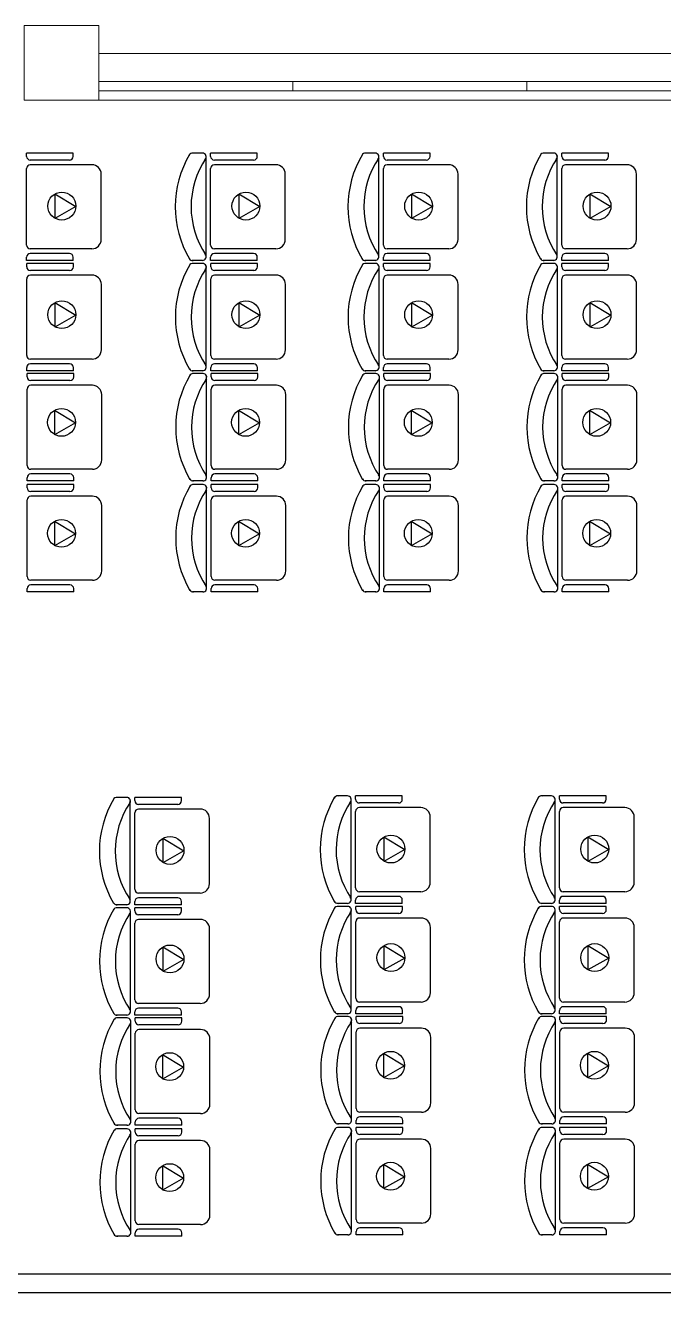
# Model space of a CAD drawing. Header units: millimetres. Extents: x 379 to 563, y 812 to 870.
# Drawn here: x 431.06 to 434.48, y 848.54 to 855.33 of the extents above; entities that cross this region are included whole.
import ezdxf

# ---------------------------------------------------------------- set-up
doc = ezdxf.new("R2010")
doc.units = ezdxf.units.MM
doc.layers.add('mobiliario', color=140, linetype='Continuous')
doc.layers.add('pontos', color=72, linetype='Continuous')

msp = doc.modelspace()

# ---------------------------------------------------------------- linework, layer by layer
for p, q in [((427.5002, 848.6404), (442.3002, 848.6404)), ((427.5002, 848.5404), (442.4002, 848.5404))]:
    msp.add_line(p, q)
at = {"color": 7, "lineweight": 0}
for points in [[(431.0575, 854.9281), (431.4583, 854.9281), (431.4583, 855.3289), (431.0575, 855.3289), (431.0575, 854.9281), (431.0575, 854.9281)], [(439.8124, 855.1786), (431.4583, 855.1786)], [(439.8124, 855.0283), (431.4583, 855.0283)], [(432.4979, 854.9782), (432.4979, 855.0283)], [(433.7504, 854.9782), (433.7504, 855.0283)], [(439.8124, 854.9782), (431.4583, 854.9782)], [(439.8124, 854.9281), (431.4583, 854.9281)]]:
    msp.add_lwpolyline(points, dxfattribs=at)
at = {"layer": 'mobiliario'}
for p, q in [((431.3209, 854.6446), (431.0709, 854.6446)), ((431.0709, 854.6271), (431.0709, 854.6446)), ((431.3009, 854.6071), (431.0909, 854.6071)), ((431.3209, 854.6271), (431.3209, 854.6446)), ((432.0137, 854.6446), (431.9568, 854.6446)), ((432.0331, 854.0868), (432.0331, 854.6284)), ((432.307, 854.6446), (432.057, 854.6446)), ((432.057, 854.6271), (432.057, 854.6446)), ((432.287, 854.6071), (432.077, 854.6071)), ((432.307, 854.6271), (432.307, 854.6446)), ((432.9391, 854.6446), (432.8822, 854.6446)), ((432.9585, 854.0868), (432.9585, 854.6284)), ((433.2324, 854.6446), (432.9824, 854.6446)), ((432.9824, 854.6271), (432.9824, 854.6446)), ((433.2124, 854.6071), (433.0024, 854.6071)), ((433.2324, 854.6271), (433.2324, 854.6446)), ((433.8949, 854.6446), (433.838, 854.6446)), ((433.9143, 854.0868), (433.9143, 854.6284)), ((434.1882, 854.6446), (433.9382, 854.6446)), ((433.9382, 854.6271), (433.9382, 854.6446)), ((434.1682, 854.6071), (433.9582, 854.6071)), ((434.1882, 854.6271), (434.1882, 854.6446)), ((431.0709, 854.1521), (431.0709, 854.5621)), ((431.4209, 854.5821), (431.0909, 854.5821)), ((432.057, 854.1521), (432.057, 854.5621)), ((432.407, 854.5821), (432.077, 854.5821)), ((432.9824, 854.1521), (432.9824, 854.5621)), ((433.3324, 854.5821), (433.0024, 854.5821)), ((433.9382, 854.1521), (433.9382, 854.5621)), ((434.2882, 854.5821), (433.9582, 854.5821)), ((431.4709, 854.1821), (431.4709, 854.5321)), ((432.457, 854.1821), (432.457, 854.5321)), ((433.3824, 854.1821), (433.3824, 854.5321)), ((434.3382, 854.1821), (434.3382, 854.5321)), ((431.4209, 854.1321), (431.0909, 854.1321)), ((432.407, 854.1321), (432.077, 854.1321)), ((433.3324, 854.1321), (433.0024, 854.1321)), ((434.2882, 854.1321), (433.9582, 854.1321)), ((431.0709, 854.0696), (431.0709, 854.0871)), ((431.3209, 854.0696), (431.0709, 854.0696)), ((431.3009, 854.1071), (431.0909, 854.1071)), ((431.3209, 854.0696), (431.3209, 854.0871)), ((432.014, 854.0696), (431.9574, 854.0696)), ((432.057, 854.0696), (432.057, 854.0871)), ((432.307, 854.0696), (432.057, 854.0696)), ((432.287, 854.1071), (432.077, 854.1071)), ((432.307, 854.0696), (432.307, 854.0871)), ((432.9394, 854.0696), (432.8828, 854.0696)), ((432.9824, 854.0696), (432.9824, 854.0871)), ((433.2324, 854.0696), (432.9824, 854.0696)), ((433.2124, 854.1071), (433.0024, 854.1071)), ((433.2324, 854.0696), (433.2324, 854.0871)), ((433.8952, 854.0696), (433.8386, 854.0696)), ((433.9382, 854.0696), (433.9382, 854.0871)), ((434.1882, 854.0696), (433.9382, 854.0696)), ((434.1682, 854.1071), (433.9582, 854.1071)), ((434.1882, 854.0696), (434.1882, 854.0871)), ((431.3215, 854.0535), (431.0715, 854.0535)), ((431.0715, 854.036), (431.0715, 854.0535)), ((431.3015, 854.016), (431.0915, 854.016)), ((431.4215, 853.991), (431.0915, 853.991)), ((431.3215, 854.036), (431.3215, 854.0535)), ((432.0143, 854.0535), (431.9574, 854.0535)), ((432.0337, 853.4958), (432.0337, 854.0374)), ((432.3076, 854.0535), (432.0576, 854.0535)), ((432.0576, 854.036), (432.0576, 854.0535)), ((432.2876, 854.016), (432.0776, 854.016)), ((432.4076, 853.991), (432.0776, 853.991)), ((432.3076, 854.036), (432.3076, 854.0535)), ((432.9397, 854.0535), (432.8828, 854.0535)), ((432.9591, 853.4958), (432.9591, 854.0374)), ((433.233, 854.0535), (432.983, 854.0535)), ((432.983, 854.036), (432.983, 854.0535)), ((433.213, 854.016), (433.003, 854.016)), ((433.333, 853.991), (433.003, 853.991)), ((433.233, 854.036), (433.233, 854.0535)), ((433.8954, 854.0535), (433.8385, 854.0535)), ((433.9148, 853.4958), (433.9148, 854.0374)), ((434.1887, 854.0535), (433.9387, 854.0535)), ((433.9387, 854.036), (433.9387, 854.0535)), ((434.1687, 854.016), (433.9587, 854.016)), ((434.2887, 853.991), (433.9587, 853.991)), ((434.1887, 854.036), (434.1887, 854.0535)), ((431.0715, 853.561), (431.0715, 853.971)), ((431.4715, 853.591), (431.4715, 853.941)), ((432.0576, 853.561), (432.0576, 853.971)), ((432.4576, 853.591), (432.4576, 853.941)), ((432.983, 853.561), (432.983, 853.971)), ((433.383, 853.591), (433.383, 853.941)), ((433.9387, 853.561), (433.9387, 853.971)), ((434.3387, 853.591), (434.3387, 853.941)), ((431.4215, 853.541), (431.0915, 853.541)), ((431.3015, 853.516), (431.0915, 853.516)), ((432.4076, 853.541), (432.0776, 853.541)), ((432.2876, 853.516), (432.0776, 853.516)), ((433.333, 853.541), (433.003, 853.541)), ((433.213, 853.516), (433.003, 853.516)), ((434.2887, 853.541), (433.9587, 853.541)), ((434.1687, 853.516), (433.9587, 853.516)), ((431.0715, 853.4785), (431.0715, 853.496)), ((431.3215, 853.4785), (431.0715, 853.4785)), ((431.3233, 853.4633), (431.0733, 853.4633)), ((431.0733, 853.4458), (431.0733, 853.4633)), ((431.3215, 853.4785), (431.3215, 853.496)), ((431.3233, 853.4458), (431.3233, 853.4633)), ((432.0146, 853.4785), (431.958, 853.4785)), ((432.0161, 853.4633), (431.9592, 853.4633)), ((432.0576, 853.4785), (432.0576, 853.496)), ((432.3076, 853.4785), (432.0576, 853.4785)), ((432.3094, 853.4633), (432.0594, 853.4633)), ((432.0594, 853.4458), (432.0594, 853.4633)), ((432.3076, 853.4785), (432.3076, 853.496)), ((432.3094, 853.4458), (432.3094, 853.4633)), ((432.94, 853.4785), (432.8834, 853.4785)), ((432.9415, 853.4633), (432.8846, 853.4633)), ((432.983, 853.4785), (432.983, 853.496)), ((433.233, 853.4785), (432.983, 853.4785)), ((433.2348, 853.4633), (432.9848, 853.4633)), ((432.9848, 853.4458), (432.9848, 853.4633)), ((433.233, 853.4785), (433.233, 853.496)), ((433.2348, 853.4458), (433.2348, 853.4633)), ((433.8957, 853.4785), (433.8391, 853.4785)), ((433.8973, 853.4633), (433.8403, 853.4633)), ((433.9387, 853.4785), (433.9387, 853.496)), ((434.1887, 853.4785), (433.9387, 853.4785)), ((434.1905, 853.4633), (433.9405, 853.4633)), ((433.9405, 853.4458), (433.9405, 853.4633)), ((434.1887, 853.4785), (434.1887, 853.496)), ((434.1905, 853.4458), (434.1905, 853.4633)), ((431.0733, 852.9708), (431.0733, 853.3808)), ((431.3033, 853.4258), (431.0933, 853.4258)), ((431.4233, 853.4008), (431.0933, 853.4008)), ((432.0355, 852.9055), (432.0355, 853.4471)), ((432.0594, 852.9708), (432.0594, 853.3808)), ((432.2894, 853.4258), (432.0794, 853.4258)), ((432.4094, 853.4008), (432.0794, 853.4008)), ((432.9609, 852.9055), (432.9609, 853.4471)), ((432.9848, 852.9708), (432.9848, 853.3808)), ((433.2148, 853.4258), (433.0048, 853.4258)), ((433.3348, 853.4008), (433.0048, 853.4008)), ((433.9167, 852.9055), (433.9167, 853.4471)), ((433.9405, 852.9708), (433.9405, 853.3808)), ((434.1705, 853.4258), (433.9605, 853.4258)), ((434.2905, 853.4008), (433.9605, 853.4008)), ((431.4733, 853.0008), (431.4733, 853.3508)), ((432.4594, 853.0008), (432.4594, 853.3508)), ((433.3848, 853.0008), (433.3848, 853.3508)), ((434.3405, 853.0008), (434.3405, 853.3508)), ((431.0733, 852.8883), (431.0733, 852.9058)), ((431.4233, 852.9508), (431.0933, 852.9508)), ((431.3033, 852.9258), (431.0933, 852.9258)), ((431.3233, 852.8883), (431.3233, 852.9058)), ((432.0594, 852.8883), (432.0594, 852.9058)), ((432.4094, 852.9508), (432.0794, 852.9508)), ((432.2894, 852.9258), (432.0794, 852.9258)), ((432.3094, 852.8883), (432.3094, 852.9058)), ((432.9848, 852.8883), (432.9848, 852.9058)), ((433.3348, 852.9508), (433.0048, 852.9508)), ((433.2148, 852.9258), (433.0048, 852.9258)), ((433.2348, 852.8883), (433.2348, 852.9058)), ((433.9405, 852.8883), (433.9405, 852.9058)), ((434.2905, 852.9508), (433.9605, 852.9508)), ((434.1705, 852.9258), (433.9605, 852.9258)), ((434.1905, 852.8883), (434.1905, 852.9058)), ((431.3233, 852.8883), (431.0733, 852.8883)), ((431.3233, 852.8689), (431.0733, 852.8689)), ((431.0733, 852.8514), (431.0733, 852.8689)), ((431.3233, 852.8514), (431.3233, 852.8689)), ((432.0161, 852.8689), (431.9592, 852.8689)), ((432.0164, 852.8883), (431.9598, 852.8883)), ((432.0355, 852.3111), (432.0355, 852.8527)), ((432.3094, 852.8883), (432.0594, 852.8883)), ((432.3094, 852.8689), (432.0594, 852.8689)), ((432.0594, 852.8514), (432.0594, 852.8689)), ((432.3094, 852.8514), (432.3094, 852.8689)), ((432.9415, 852.8689), (432.8846, 852.8689)), ((432.9418, 852.8883), (432.8852, 852.8883)), ((432.9609, 852.3111), (432.9609, 852.8527)), ((433.2348, 852.8883), (432.9848, 852.8883)), ((433.2348, 852.8689), (432.9848, 852.8689)), ((432.9848, 852.8514), (432.9848, 852.8689)), ((433.2348, 852.8514), (433.2348, 852.8689)), ((433.8973, 852.8689), (433.8403, 852.8689)), ((433.8976, 852.8883), (433.8409, 852.8883)), ((433.9167, 852.3111), (433.9167, 852.8527)), ((434.1905, 852.8883), (433.9405, 852.8883)), ((434.1905, 852.8689), (433.9405, 852.8689)), ((433.9405, 852.8514), (433.9405, 852.8689)), ((434.1905, 852.8514), (434.1905, 852.8689)), ((431.0733, 852.3764), (431.0733, 852.7864)), ((431.3033, 852.8314), (431.0933, 852.8314)), ((431.4233, 852.8064), (431.0933, 852.8064)), ((432.0594, 852.3764), (432.0594, 852.7864)), ((432.2894, 852.8314), (432.0794, 852.8314)), ((432.4094, 852.8064), (432.0794, 852.8064)), ((432.9848, 852.3764), (432.9848, 852.7864)), ((433.2148, 852.8314), (433.0048, 852.8314)), ((433.3348, 852.8064), (433.0048, 852.8064)), ((433.9405, 852.3764), (433.9405, 852.7864)), ((434.1705, 852.8314), (433.9605, 852.8314)), ((434.2905, 852.8064), (433.9605, 852.8064)), ((431.4733, 852.4064), (431.4733, 852.7564)), ((432.4594, 852.4064), (432.4594, 852.7564)), ((433.3848, 852.4064), (433.3848, 852.7564)), ((434.3405, 852.4064), (434.3405, 852.7564)), ((431.0733, 852.2939), (431.0733, 852.3114)), ((431.3233, 852.2939), (431.0733, 852.2939)), ((431.4233, 852.3564), (431.0933, 852.3564)), ((431.3033, 852.3314), (431.0933, 852.3314)), ((431.3233, 852.2939), (431.3233, 852.3114)), ((432.0164, 852.2939), (431.9598, 852.2939)), ((432.0594, 852.2939), (432.0594, 852.3114)), ((432.3094, 852.2939), (432.0594, 852.2939)), ((432.4094, 852.3564), (432.0794, 852.3564)), ((432.2894, 852.3314), (432.0794, 852.3314)), ((432.3094, 852.2939), (432.3094, 852.3114)), ((432.9418, 852.2939), (432.8852, 852.2939)), ((432.9848, 852.2939), (432.9848, 852.3114)), ((433.2348, 852.2939), (432.9848, 852.2939)), ((433.3348, 852.3564), (433.0048, 852.3564)), ((433.2148, 852.3314), (433.0048, 852.3314)), ((433.2348, 852.2939), (433.2348, 852.3114)), ((433.8976, 852.2939), (433.8409, 852.2939)), ((433.9405, 852.2939), (433.9405, 852.3114)), ((434.1905, 852.2939), (433.9405, 852.2939)), ((434.2905, 852.3564), (433.9605, 852.3564)), ((434.1705, 852.3314), (433.9605, 852.3314)), ((434.1905, 852.2939), (434.1905, 852.3114)), ((431.6073, 851.1934), (431.5504, 851.1934)), ((431.6267, 850.6356), (431.6267, 851.1772)), ((431.9006, 851.1934), (431.6506, 851.1934)), ((431.6506, 851.1759), (431.6506, 851.1934)), ((431.8806, 851.1559), (431.6706, 851.1559)), ((431.9006, 851.1759), (431.9006, 851.1934)), ((432.7906, 851.2008), (432.7337, 851.2008)), ((432.81, 850.643), (432.81, 851.1846)), ((433.0839, 851.2008), (432.8339, 851.2008)), ((432.8339, 851.1833), (432.8339, 851.2008)), ((433.0639, 851.1633), (432.8539, 851.1633)), ((433.0839, 851.1833), (433.0839, 851.2008)), ((433.8829, 851.2008), (433.826, 851.2008)), ((433.9023, 850.643), (433.9023, 851.1846)), ((434.1762, 851.2008), (433.9262, 851.2008)), ((433.9262, 851.1833), (433.9262, 851.2008)), ((434.1562, 851.1633), (433.9462, 851.1633)), ((434.1762, 851.1833), (434.1762, 851.2008)), ((431.6506, 850.7009), (431.6506, 851.1109)), ((432.0006, 851.1309), (431.6706, 851.1309)), ((432.0506, 850.7309), (432.0506, 851.0809)), ((432.8339, 850.7083), (432.8339, 851.1183)), ((433.1839, 851.1383), (432.8539, 851.1383)), ((433.2339, 850.7383), (433.2339, 851.0883)), ((433.9262, 850.7083), (433.9262, 851.1183)), ((434.2762, 851.1383), (433.9462, 851.1383)), ((434.3262, 850.7383), (434.3262, 851.0883)), ((432.0006, 850.6809), (431.6706, 850.6809)), ((433.1839, 850.6883), (432.8539, 850.6883)), ((434.2762, 850.6883), (433.9462, 850.6883)), ((431.6076, 850.6184), (431.551, 850.6184)), ((431.6079, 850.6023), (431.551, 850.6023)), ((431.6506, 850.6184), (431.6506, 850.6359)), ((431.9006, 850.6184), (431.6506, 850.6184)), ((431.9012, 850.6023), (431.6512, 850.6023)), ((431.6512, 850.5848), (431.6512, 850.6023)), ((431.8806, 850.6559), (431.6706, 850.6559)), ((431.9006, 850.6184), (431.9006, 850.6359)), ((431.9012, 850.5848), (431.9012, 850.6023)), ((432.7909, 850.6258), (432.7343, 850.6258)), ((432.7912, 850.6097), (432.7343, 850.6097)), ((432.8339, 850.6258), (432.8339, 850.6433)), ((433.0839, 850.6258), (432.8339, 850.6258)), ((433.0845, 850.6097), (432.8345, 850.6097)), ((432.8345, 850.5922), (432.8345, 850.6097)), ((433.0639, 850.6633), (432.8539, 850.6633)), ((433.0839, 850.6258), (433.0839, 850.6433)), ((433.0845, 850.5922), (433.0845, 850.6097)), ((433.8832, 850.6258), (433.8266, 850.6258)), ((433.8835, 850.6097), (433.8266, 850.6097)), ((433.9262, 850.6258), (433.9262, 850.6433)), ((434.1762, 850.6258), (433.9262, 850.6258)), ((434.1768, 850.6097), (433.9268, 850.6097)), ((433.9268, 850.5922), (433.9268, 850.6097)), ((434.1562, 850.6633), (433.9462, 850.6633)), ((434.1762, 850.6258), (434.1762, 850.6433)), ((434.1768, 850.5922), (434.1768, 850.6097)), ((431.6273, 850.0445), (431.6273, 850.5861)), ((431.8812, 850.5648), (431.6712, 850.5648)), ((432.0012, 850.5398), (431.6712, 850.5398)), ((432.8106, 850.0519), (432.8106, 850.5935)), ((433.0645, 850.5722), (432.8545, 850.5722)), ((433.1845, 850.5472), (432.8545, 850.5472)), ((433.9029, 850.0519), (433.9029, 850.5935)), ((434.1568, 850.5722), (433.9468, 850.5722)), ((434.2768, 850.5472), (433.9468, 850.5472)), ((431.6512, 850.1098), (431.6512, 850.5198)), ((432.0512, 850.1398), (432.0512, 850.4898)), ((432.8345, 850.1172), (432.8345, 850.5272)), ((433.2345, 850.1472), (433.2345, 850.4972)), ((433.9268, 850.1172), (433.9268, 850.5272)), ((434.3268, 850.1472), (434.3268, 850.4972)), ((432.0012, 850.0898), (431.6712, 850.0898)), ((431.8812, 850.0648), (431.6712, 850.0648)), ((433.1845, 850.0972), (432.8545, 850.0972)), ((433.0645, 850.0722), (432.8545, 850.0722)), ((434.2768, 850.0972), (433.9468, 850.0972)), ((434.1568, 850.0722), (433.9468, 850.0722)), ((431.6082, 850.0273), (431.5516, 850.0273)), ((431.6097, 850.0121), (431.5528, 850.0121)), ((431.6291, 849.4543), (431.6291, 849.9959)), ((431.6512, 850.0273), (431.6512, 850.0448)), ((431.9012, 850.0273), (431.6512, 850.0273)), ((431.903, 850.0121), (431.653, 850.0121)), ((431.653, 849.9946), (431.653, 850.0121)), ((431.9012, 850.0273), (431.9012, 850.0448)), ((431.903, 849.9946), (431.903, 850.0121)), ((432.7915, 850.0347), (432.7349, 850.0347)), ((432.793, 850.0195), (432.7361, 850.0195)), ((432.8124, 849.4617), (432.8124, 850.0033)), ((432.8345, 850.0347), (432.8345, 850.0522)), ((433.0845, 850.0347), (432.8345, 850.0347)), ((433.0863, 850.0195), (432.8363, 850.0195)), ((432.8363, 850.002), (432.8363, 850.0195)), ((433.0845, 850.0347), (433.0845, 850.0522)), ((433.0863, 850.002), (433.0863, 850.0195)), ((433.8838, 850.0347), (433.8272, 850.0347)), ((433.8853, 850.0195), (433.8284, 850.0195)), ((433.9047, 849.4617), (433.9047, 850.0033)), ((433.9268, 850.0347), (433.9268, 850.0522)), ((434.1768, 850.0347), (433.9268, 850.0347)), ((434.1786, 850.0195), (433.9286, 850.0195)), ((433.9286, 850.002), (433.9286, 850.0195)), ((434.1768, 850.0347), (434.1768, 850.0522)), ((434.1786, 850.002), (434.1786, 850.0195)), ((431.653, 849.5196), (431.653, 849.9296)), ((431.883, 849.9746), (431.673, 849.9746)), ((432.003, 849.9496), (431.673, 849.9496)), ((432.8363, 849.527), (432.8363, 849.937)), ((433.0663, 849.982), (432.8563, 849.982)), ((433.1863, 849.957), (432.8563, 849.957)), ((433.9286, 849.527), (433.9286, 849.937)), ((434.1586, 849.982), (433.9486, 849.982)), ((434.2786, 849.957), (433.9486, 849.957)), ((432.053, 849.5496), (432.053, 849.8996)), ((433.2363, 849.557), (433.2363, 849.907)), ((434.3286, 849.557), (434.3286, 849.907)), ((431.653, 849.4371), (431.653, 849.4546)), ((432.003, 849.4996), (431.673, 849.4996)), ((431.883, 849.4746), (431.673, 849.4746)), ((431.903, 849.4371), (431.903, 849.4546)), ((432.7933, 849.4445), (432.7367, 849.4445)), ((432.8363, 849.4445), (432.8363, 849.462)), ((433.0863, 849.4445), (432.8363, 849.4445)), ((433.1863, 849.507), (432.8563, 849.507)), ((433.0663, 849.482), (432.8563, 849.482)), ((433.0863, 849.4445), (433.0863, 849.462)), ((433.8856, 849.4445), (433.829, 849.4445)), ((433.9286, 849.4445), (433.9286, 849.462)), ((434.1786, 849.4445), (433.9286, 849.4445)), ((434.2786, 849.507), (433.9486, 849.507)), ((434.1586, 849.482), (433.9486, 849.482)), ((434.1786, 849.4445), (434.1786, 849.462)), ((431.6097, 849.4177), (431.5528, 849.4177)), ((431.61, 849.4371), (431.5534, 849.4371)), ((431.6291, 848.8599), (431.6291, 849.4015)), ((431.903, 849.4371), (431.653, 849.4371)), ((431.903, 849.4177), (431.653, 849.4177)), ((431.653, 849.4002), (431.653, 849.4177)), ((431.883, 849.3802), (431.673, 849.3802)), ((431.903, 849.4002), (431.903, 849.4177)), ((432.793, 849.425), (432.7361, 849.425)), ((432.8124, 848.8673), (432.8124, 849.4089)), ((433.0863, 849.425), (432.8363, 849.425)), ((432.8363, 849.4075), (432.8363, 849.425)), ((433.0663, 849.3875), (432.8563, 849.3875)), ((433.0863, 849.4075), (433.0863, 849.425)), ((433.8853, 849.425), (433.8284, 849.425)), ((433.9047, 848.8673), (433.9047, 849.4089)), ((434.1786, 849.425), (433.9286, 849.425)), ((433.9286, 849.4075), (433.9286, 849.425)), ((434.1586, 849.3875), (433.9486, 849.3875)), ((434.1786, 849.4075), (434.1786, 849.425)), ((431.653, 848.9252), (431.653, 849.3352)), ((432.003, 849.3552), (431.673, 849.3552)), ((432.8363, 848.9325), (432.8363, 849.3425)), ((433.1863, 849.3625), (432.8563, 849.3625)), ((433.2363, 848.9625), (433.2363, 849.3125)), ((433.9286, 848.9325), (433.9286, 849.3425)), ((434.2786, 849.3625), (433.9486, 849.3625)), ((434.3286, 848.9625), (434.3286, 849.3125)), ((432.053, 848.9552), (432.053, 849.3052)), ((432.003, 848.9052), (431.673, 848.9052)), ((433.1863, 848.9125), (432.8563, 848.9125)), ((434.2786, 848.9125), (433.9486, 848.9125)), ((431.61, 848.8427), (431.5534, 848.8427)), ((431.653, 848.8427), (431.653, 848.8602)), ((431.903, 848.8427), (431.653, 848.8427)), ((431.883, 848.8802), (431.673, 848.8802)), ((431.903, 848.8427), (431.903, 848.8602)), ((432.7933, 848.85), (432.7367, 848.85)), ((432.8363, 848.85), (432.8363, 848.8675)), ((433.0863, 848.85), (432.8363, 848.85)), ((433.0663, 848.8875), (432.8563, 848.8875)), ((433.0863, 848.85), (433.0863, 848.8675)), ((433.8856, 848.85), (433.829, 848.85)), ((433.9286, 848.85), (433.9286, 848.8675)), ((434.1786, 848.85), (433.9286, 848.85)), ((434.1586, 848.8875), (433.9486, 848.8875)), ((434.1786, 848.85), (434.1786, 848.8675))]:
    msp.add_line(p, q, dxfattribs=at)
for centre, radius, start, end in [((431.0909, 854.6271), 0.02, 180, 270), ((431.3009, 854.6271), 0.02, 270, 0), ((432.4152, 854.3571), 0.5479, 149.20718, 210.60825), ((431.96, 854.6249), 0.02, 79.83926, 158.41948), ((432.4152, 854.3571), 0.463, 145.88951, 213.99142), ((432.0135, 854.6246), 0.02, 315.79849, 90.6613), ((432.077, 854.6271), 0.02, 180, 270), ((432.287, 854.6271), 0.02, 270, 0), ((433.3406, 854.3571), 0.5479, 149.20718, 210.60825), ((432.8854, 854.6249), 0.02, 79.83926, 158.41948), ((433.3406, 854.3571), 0.463, 145.88951, 213.99142), ((432.9389, 854.6246), 0.02, 315.79849, 90.6613), ((433.0024, 854.6271), 0.02, 180, 270), ((433.2124, 854.6271), 0.02, 270, 0), ((434.2964, 854.3571), 0.5479, 149.20718, 210.60825), ((433.8412, 854.6249), 0.02, 79.83926, 158.41948), ((434.2964, 854.3571), 0.463, 145.88951, 213.99142), ((433.8946, 854.6246), 0.02, 315.79849, 90.6613), ((433.9582, 854.6271), 0.02, 180, 270), ((434.1682, 854.6271), 0.02, 270, 0), ((431.0909, 854.5621), 0.02, 90, 180), ((431.4209, 854.5321), 0.05, 0, 90), ((432.077, 854.5621), 0.02, 90, 180), ((432.407, 854.5321), 0.05, 0, 90), ((433.0024, 854.5621), 0.02, 90, 180), ((433.3324, 854.5321), 0.05, 0, 90), ((433.9582, 854.5621), 0.02, 90, 180), ((434.2882, 854.5321), 0.05, 0, 90), ((431.0909, 854.1521), 0.02, 180, 270), ((431.4209, 854.1821), 0.05, 270, 0), ((432.077, 854.1521), 0.02, 180, 270), ((432.407, 854.1821), 0.05, 270, 0), ((433.0024, 854.1521), 0.02, 180, 270), ((433.3324, 854.1821), 0.05, 270, 0), ((433.9582, 854.1521), 0.02, 180, 270), ((434.2882, 854.1821), 0.05, 270, 0), ((431.0909, 854.0871), 0.02, 90, 180), ((431.3009, 854.0871), 0.02, 0, 90), ((431.9601, 854.0894), 0.02, 206.56751, 277.91208), ((432.0133, 854.0896), 0.02, 267.97068, 41.63789), ((432.077, 854.0871), 0.02, 90, 180), ((432.287, 854.0871), 0.02, 0, 90), ((432.8856, 854.0894), 0.02, 206.56751, 277.91208), ((432.9387, 854.0896), 0.02, 267.97068, 41.63789), ((433.0024, 854.0871), 0.02, 90, 180), ((433.2124, 854.0871), 0.02, 0, 90), ((433.8413, 854.0894), 0.02, 206.56751, 277.91208), ((433.8945, 854.0896), 0.02, 267.97068, 41.63789), ((433.9582, 854.0871), 0.02, 90, 180), ((434.1682, 854.0871), 0.02, 0, 90), ((431.0915, 854.036), 0.02, 180, 270), ((431.0915, 853.971), 0.02, 90, 180), ((431.3015, 854.036), 0.02, 270, 0), ((431.4215, 853.941), 0.05, 0, 90), ((432.4158, 853.766), 0.5479, 149.20718, 210.60825), ((431.9606, 854.0339), 0.02, 79.83926, 158.41948), ((432.4158, 853.766), 0.463, 145.88951, 213.99142), ((432.014, 854.0335), 0.02, 315.79849, 90.6613), ((432.0776, 854.036), 0.02, 180, 270), ((432.0776, 853.971), 0.02, 90, 180), ((432.2876, 854.036), 0.02, 270, 0), ((432.4076, 853.941), 0.05, 0, 90), ((433.3412, 853.766), 0.5479, 149.20718, 210.60825), ((432.886, 854.0339), 0.02, 79.83926, 158.41948), ((433.3412, 853.766), 0.463, 145.88951, 213.99142), ((432.9394, 854.0335), 0.02, 315.79849, 90.6613), ((433.003, 854.036), 0.02, 180, 270), ((433.003, 853.971), 0.02, 90, 180), ((433.213, 854.036), 0.02, 270, 0), ((433.333, 853.941), 0.05, 0, 90), ((434.2969, 853.766), 0.5479, 149.20718, 210.60825), ((433.8417, 854.0339), 0.02, 79.83926, 158.41948), ((434.2969, 853.766), 0.463, 145.88951, 213.99142), ((433.8952, 854.0335), 0.02, 315.79849, 90.6613), ((433.9587, 854.036), 0.02, 180, 270), ((433.9587, 853.971), 0.02, 90, 180), ((434.1687, 854.036), 0.02, 270, 0), ((434.2887, 853.941), 0.05, 0, 90), ((431.4215, 853.591), 0.05, 270, 0), ((432.4076, 853.591), 0.05, 270, 0), ((433.333, 853.591), 0.05, 270, 0), ((434.2887, 853.591), 0.05, 270, 0), ((431.0915, 853.561), 0.02, 180, 270), ((431.0915, 853.496), 0.02, 90, 180), ((431.3015, 853.496), 0.02, 0, 90), ((432.0776, 853.561), 0.02, 180, 270), ((432.0776, 853.496), 0.02, 90, 180), ((432.2876, 853.496), 0.02, 0, 90), ((433.003, 853.561), 0.02, 180, 270), ((433.003, 853.496), 0.02, 90, 180), ((433.213, 853.496), 0.02, 0, 90), ((433.9587, 853.561), 0.02, 180, 270), ((433.9587, 853.496), 0.02, 90, 180), ((434.1687, 853.496), 0.02, 0, 90), ((432.4176, 853.1758), 0.5479, 149.20718, 210.60825), ((431.9607, 853.4984), 0.02, 206.56751, 277.91208), ((431.9624, 853.4436), 0.02, 79.83926, 158.41948), ((432.0139, 853.4985), 0.02, 267.97068, 41.63789), ((432.0159, 853.4433), 0.02, 315.79849, 90.6613), ((433.343, 853.1758), 0.5479, 149.20718, 210.60825), ((432.8861, 853.4984), 0.02, 206.56751, 277.91208), ((432.8878, 853.4436), 0.02, 79.83926, 158.41948), ((432.9393, 853.4985), 0.02, 267.97068, 41.63789), ((432.9413, 853.4433), 0.02, 315.79849, 90.6613), ((434.2988, 853.1758), 0.5479, 149.20718, 210.60825), ((433.8419, 853.4984), 0.02, 206.56751, 277.91208), ((433.8436, 853.4436), 0.02, 79.83926, 158.41948), ((433.895, 853.4985), 0.02, 267.97068, 41.63789), ((433.897, 853.4433), 0.02, 315.79849, 90.6613), ((431.0933, 853.4458), 0.02, 180, 270), ((431.0933, 853.3808), 0.02, 90, 180), ((431.3033, 853.4458), 0.02, 270, 0), ((431.4233, 853.3508), 0.05, 0, 90), ((432.4176, 853.1758), 0.463, 145.88951, 213.99142), ((432.0794, 853.4458), 0.02, 180, 270), ((432.0794, 853.3808), 0.02, 90, 180), ((432.2894, 853.4458), 0.02, 270, 0), ((432.4094, 853.3508), 0.05, 0, 90), ((433.343, 853.1758), 0.463, 145.88951, 213.99142), ((433.0048, 853.4458), 0.02, 180, 270), ((433.0048, 853.3808), 0.02, 90, 180), ((433.2148, 853.4458), 0.02, 270, 0), ((433.3348, 853.3508), 0.05, 0, 90), ((434.2988, 853.1758), 0.463, 145.88951, 213.99142), ((433.9605, 853.4458), 0.02, 180, 270), ((433.9605, 853.3808), 0.02, 90, 180), ((434.1705, 853.4458), 0.02, 270, 0), ((434.2905, 853.3508), 0.05, 0, 90), ((431.4233, 853.0008), 0.05, 270, 0), ((432.4094, 853.0008), 0.05, 270, 0), ((433.3348, 853.0008), 0.05, 270, 0), ((434.2905, 853.0008), 0.05, 270, 0), ((431.0933, 852.9708), 0.02, 180, 270), ((431.0933, 852.9058), 0.02, 90, 180), ((431.3033, 852.9058), 0.02, 0, 90), ((432.0157, 852.9083), 0.02, 267.97068, 41.63789), ((432.0794, 852.9708), 0.02, 180, 270), ((432.0794, 852.9058), 0.02, 90, 180), ((432.2894, 852.9058), 0.02, 0, 90), ((432.9411, 852.9083), 0.02, 267.97068, 41.63789), ((433.0048, 852.9708), 0.02, 180, 270), ((433.0048, 852.9058), 0.02, 90, 180), ((433.2148, 852.9058), 0.02, 0, 90), ((433.8968, 852.9083), 0.02, 267.97068, 41.63789), ((433.9605, 852.9708), 0.02, 180, 270), ((433.9605, 852.9058), 0.02, 90, 180), ((434.1705, 852.9058), 0.02, 0, 90), ((431.0933, 852.8514), 0.02, 180, 270), ((431.3033, 852.8514), 0.02, 270, 0), ((432.4176, 852.5814), 0.5479, 149.20718, 210.60825), ((431.9624, 852.8492), 0.02, 79.83926, 158.41948), ((431.9625, 852.9081), 0.02, 206.56751, 277.91208), ((432.4176, 852.5814), 0.463, 145.88951, 213.99142), ((432.0159, 852.8489), 0.02, 315.79849, 90.6613), ((432.0794, 852.8514), 0.02, 180, 270), ((432.2894, 852.8514), 0.02, 270, 0), ((433.343, 852.5814), 0.5479, 149.20718, 210.60825), ((432.8878, 852.8492), 0.02, 79.83926, 158.41948), ((432.8879, 852.9081), 0.02, 206.56751, 277.91208), ((433.343, 852.5814), 0.463, 145.88951, 213.99142), ((432.9413, 852.8489), 0.02, 315.79849, 90.6613), ((433.0048, 852.8514), 0.02, 180, 270), ((433.2148, 852.8514), 0.02, 270, 0), ((434.2988, 852.5814), 0.5479, 149.20718, 210.60825), ((433.8436, 852.8492), 0.02, 79.83926, 158.41948), ((433.8437, 852.9081), 0.02, 206.56751, 277.91208), ((434.2988, 852.5814), 0.463, 145.88951, 213.99142), ((433.897, 852.8489), 0.02, 315.79849, 90.6613), ((433.9605, 852.8514), 0.02, 180, 270), ((434.1705, 852.8514), 0.02, 270, 0), ((431.0933, 852.7864), 0.02, 90, 180), ((431.4233, 852.7564), 0.05, 0, 90), ((432.0794, 852.7864), 0.02, 90, 180), ((432.4094, 852.7564), 0.05, 0, 90), ((433.0048, 852.7864), 0.02, 90, 180), ((433.3348, 852.7564), 0.05, 0, 90), ((433.9605, 852.7864), 0.02, 90, 180), ((434.2905, 852.7564), 0.05, 0, 90), ((431.0933, 852.3764), 0.02, 180, 270), ((431.4233, 852.4064), 0.05, 270, 0), ((432.0794, 852.3764), 0.02, 180, 270), ((432.4094, 852.4064), 0.05, 270, 0), ((433.0048, 852.3764), 0.02, 180, 270), ((433.3348, 852.4064), 0.05, 270, 0), ((433.9605, 852.3764), 0.02, 180, 270), ((434.2905, 852.4064), 0.05, 270, 0), ((431.0933, 852.3114), 0.02, 90, 180), ((431.3033, 852.3114), 0.02, 0, 90), ((431.9625, 852.3137), 0.02, 206.56751, 277.91208), ((432.0157, 852.3139), 0.02, 267.97068, 41.63789), ((432.0794, 852.3114), 0.02, 90, 180), ((432.2894, 852.3114), 0.02, 0, 90), ((432.8879, 852.3137), 0.02, 206.56751, 277.91208), ((432.9411, 852.3139), 0.02, 267.97068, 41.63789), ((433.0048, 852.3114), 0.02, 90, 180), ((433.2148, 852.3114), 0.02, 0, 90), ((433.8437, 852.3137), 0.02, 206.56751, 277.91208), ((433.8968, 852.3139), 0.02, 267.97068, 41.63789), ((433.9605, 852.3114), 0.02, 90, 180), ((434.1705, 852.3114), 0.02, 0, 90), ((432.0088, 850.9059), 0.5479, 149.20718, 210.60825), ((431.5536, 851.1737), 0.02, 79.83926, 158.41948), ((432.0088, 850.9059), 0.463, 145.88951, 213.99142), ((431.6071, 851.1734), 0.02, 315.79849, 90.6613), ((431.6706, 851.1759), 0.02, 180, 270), ((431.8806, 851.1759), 0.02, 270, 0), ((433.1921, 850.9133), 0.5479, 149.20718, 210.60825), ((432.7369, 851.1811), 0.02, 79.83926, 158.41948), ((433.1921, 850.9133), 0.463, 145.88951, 213.99142), ((432.7904, 851.1808), 0.02, 315.79849, 90.6613), ((432.8539, 851.1833), 0.02, 180, 270), ((433.0639, 851.1833), 0.02, 270, 0), ((434.2844, 850.9133), 0.5479, 149.20718, 210.60825), ((433.8292, 851.1811), 0.02, 79.83926, 158.41948), ((434.2844, 850.9133), 0.463, 145.88951, 213.99142), ((433.8827, 851.1808), 0.02, 315.79849, 90.6613), ((433.9462, 851.1833), 0.02, 180, 270), ((434.1562, 851.1833), 0.02, 270, 0), ((431.6706, 851.1109), 0.02, 90, 180), ((432.0006, 851.0809), 0.05, 0, 90), ((432.8539, 851.1183), 0.02, 90, 180), ((433.1839, 851.0883), 0.05, 0, 90), ((433.9462, 851.1183), 0.02, 90, 180), ((434.2762, 851.0883), 0.05, 0, 90), ((433.1839, 850.7383), 0.05, 270, 0), ((434.2762, 850.7383), 0.05, 270, 0), ((431.6706, 850.7009), 0.02, 180, 270), ((432.0006, 850.7309), 0.05, 270, 0), ((432.8539, 850.7083), 0.02, 180, 270), ((433.9462, 850.7083), 0.02, 180, 270), ((431.5542, 850.5826), 0.02, 79.83926, 158.41948), ((431.5537, 850.6382), 0.02, 206.56751, 277.91208), ((431.6069, 850.6384), 0.02, 267.97068, 41.63789), ((431.6076, 850.5823), 0.02, 315.79849, 90.6613), ((431.6706, 850.6359), 0.02, 90, 180), ((431.8806, 850.6359), 0.02, 0, 90), ((433.1927, 850.3222), 0.5479, 149.20718, 210.60825), ((432.7375, 850.59), 0.02, 79.83926, 158.41948), ((432.7371, 850.6456), 0.02, 206.56751, 277.91208), ((432.7902, 850.6457), 0.02, 267.97068, 41.63789), ((432.7909, 850.5897), 0.02, 315.79849, 90.6613), ((432.8539, 850.6433), 0.02, 90, 180), ((433.0639, 850.6433), 0.02, 0, 90), ((434.285, 850.3222), 0.5479, 149.20718, 210.60825), ((433.8298, 850.59), 0.02, 79.83926, 158.41948), ((433.8293, 850.6456), 0.02, 206.56751, 277.91208), ((433.8825, 850.6457), 0.02, 267.97068, 41.63789), ((433.8832, 850.5897), 0.02, 315.79849, 90.6613), ((433.9462, 850.6433), 0.02, 90, 180), ((434.1562, 850.6433), 0.02, 0, 90), ((432.0094, 850.3148), 0.5479, 149.20718, 210.60825), ((432.0094, 850.3148), 0.463, 145.88951, 213.99142), ((431.6712, 850.5848), 0.02, 180, 270), ((431.6712, 850.5198), 0.02, 90, 180), ((431.8812, 850.5848), 0.02, 270, 0), ((432.0012, 850.4898), 0.05, 0, 90), ((433.1927, 850.3222), 0.463, 145.88951, 213.99142), ((432.8545, 850.5922), 0.02, 180, 270), ((432.8545, 850.5272), 0.02, 90, 180), ((433.0645, 850.5922), 0.02, 270, 0), ((433.1845, 850.4972), 0.05, 0, 90), ((434.285, 850.3222), 0.463, 145.88951, 213.99142), ((433.9468, 850.5922), 0.02, 180, 270), ((433.9468, 850.5272), 0.02, 90, 180), ((434.1568, 850.5922), 0.02, 270, 0), ((434.2768, 850.4972), 0.05, 0, 90), ((432.0012, 850.1398), 0.05, 270, 0), ((433.1845, 850.1472), 0.05, 270, 0), ((434.2768, 850.1472), 0.05, 270, 0), ((431.6075, 850.0473), 0.02, 267.97068, 41.63789), ((431.6712, 850.1098), 0.02, 180, 270), ((431.6712, 850.0448), 0.02, 90, 180), ((431.8812, 850.0448), 0.02, 0, 90), ((432.7908, 850.0547), 0.02, 267.97068, 41.63789), ((432.8545, 850.1172), 0.02, 180, 270), ((432.8545, 850.0522), 0.02, 90, 180), ((433.0645, 850.0522), 0.02, 0, 90), ((433.8831, 850.0547), 0.02, 267.97068, 41.63789), ((433.9468, 850.1172), 0.02, 180, 270), ((433.9468, 850.0522), 0.02, 90, 180), ((434.1568, 850.0522), 0.02, 0, 90), ((432.0112, 849.7246), 0.5479, 149.20718, 210.60825), ((431.5543, 850.0471), 0.02, 206.56751, 277.91208), ((431.556, 849.9924), 0.02, 79.83926, 158.41948), ((431.6094, 849.9921), 0.02, 315.79849, 90.6613), ((431.673, 849.9946), 0.02, 180, 270), ((431.883, 849.9946), 0.02, 270, 0), ((433.1945, 849.732), 0.5479, 149.20718, 210.60825), ((432.7376, 850.0545), 0.02, 206.56751, 277.91208), ((432.7393, 849.9998), 0.02, 79.83926, 158.41948), ((433.1945, 849.732), 0.463, 145.88951, 213.99142), ((432.7928, 849.9995), 0.02, 315.79849, 90.6613), ((432.8563, 850.002), 0.02, 180, 270), ((433.0663, 850.002), 0.02, 270, 0), ((434.2868, 849.732), 0.5479, 149.20718, 210.60825), ((433.8299, 850.0545), 0.02, 206.56751, 277.91208), ((433.8316, 849.9998), 0.02, 79.83926, 158.41948), ((434.2868, 849.732), 0.463, 145.88951, 213.99142), ((433.8851, 849.9995), 0.02, 315.79849, 90.6613), ((433.9486, 850.002), 0.02, 180, 270), ((434.1586, 850.002), 0.02, 270, 0), ((432.0112, 849.7246), 0.463, 145.88951, 213.99142), ((431.673, 849.9296), 0.02, 90, 180), ((432.003, 849.8996), 0.05, 0, 90), ((432.8563, 849.937), 0.02, 90, 180), ((433.1863, 849.907), 0.05, 0, 90), ((433.9486, 849.937), 0.02, 90, 180), ((434.2786, 849.907), 0.05, 0, 90), ((431.673, 849.5196), 0.02, 180, 270), ((432.003, 849.5496), 0.05, 270, 0), ((432.8563, 849.527), 0.02, 180, 270), ((433.1863, 849.557), 0.05, 270, 0), ((433.9486, 849.527), 0.02, 180, 270), ((434.2786, 849.557), 0.05, 270, 0), ((431.5561, 849.4569), 0.02, 206.56751, 277.91208), ((431.6093, 849.4571), 0.02, 267.97068, 41.63789), ((431.673, 849.4546), 0.02, 90, 180), ((431.883, 849.4546), 0.02, 0, 90), ((432.7394, 849.4643), 0.02, 206.56751, 277.91208), ((432.7926, 849.4644), 0.02, 267.97068, 41.63789), ((432.8563, 849.462), 0.02, 90, 180), ((433.0663, 849.462), 0.02, 0, 90), ((433.8317, 849.4643), 0.02, 206.56751, 277.91208), ((433.8849, 849.4644), 0.02, 267.97068, 41.63789), ((433.9486, 849.462), 0.02, 90, 180), ((434.1586, 849.462), 0.02, 0, 90), ((432.0112, 849.1302), 0.5479, 149.20718, 210.60825), ((431.556, 849.398), 0.02, 79.83926, 158.41948), ((432.0112, 849.1302), 0.463, 145.88951, 213.99142), ((431.6094, 849.3977), 0.02, 315.79849, 90.6613), ((431.673, 849.4002), 0.02, 180, 270), ((431.883, 849.4002), 0.02, 270, 0), ((433.1945, 849.1375), 0.5479, 149.20718, 210.60825), ((432.7393, 849.4054), 0.02, 79.83926, 158.41948), ((433.1945, 849.1375), 0.463, 145.88951, 213.99142), ((432.7928, 849.405), 0.02, 315.79849, 90.6613), ((432.8563, 849.4075), 0.02, 180, 270), ((433.0663, 849.4075), 0.02, 270, 0), ((434.2868, 849.1375), 0.5479, 149.20718, 210.60825), ((433.8316, 849.4054), 0.02, 79.83926, 158.41948), ((434.2868, 849.1375), 0.463, 145.88951, 213.99142), ((433.8851, 849.405), 0.02, 315.79849, 90.6613), ((433.9486, 849.4075), 0.02, 180, 270), ((434.1586, 849.4075), 0.02, 270, 0), ((431.673, 849.3352), 0.02, 90, 180), ((432.003, 849.3052), 0.05, 0, 90), ((432.8563, 849.3425), 0.02, 90, 180), ((433.1863, 849.3125), 0.05, 0, 90), ((433.9486, 849.3425), 0.02, 90, 180), ((434.2786, 849.3125), 0.05, 0, 90), ((431.673, 848.9252), 0.02, 180, 270), ((432.003, 848.9552), 0.05, 270, 0), ((432.8563, 848.9325), 0.02, 180, 270), ((433.1863, 848.9625), 0.05, 270, 0), ((433.9486, 848.9325), 0.02, 180, 270), ((434.2786, 848.9625), 0.05, 270, 0), ((431.5561, 848.8625), 0.02, 206.56751, 277.91208), ((431.6093, 848.8627), 0.02, 267.97068, 41.63789), ((431.673, 848.8602), 0.02, 90, 180), ((431.883, 848.8602), 0.02, 0, 90), ((432.7394, 848.8699), 0.02, 206.56751, 277.91208), ((432.7926, 848.87), 0.02, 267.97068, 41.63789), ((432.8563, 848.8675), 0.02, 90, 180), ((433.0663, 848.8675), 0.02, 0, 90), ((433.8317, 848.8699), 0.02, 206.56751, 277.91208), ((433.8849, 848.87), 0.02, 267.97068, 41.63789), ((433.9486, 848.8675), 0.02, 90, 180), ((434.1586, 848.8675), 0.02, 0, 90)]:
    msp.add_arc(centre, radius, start, end, dxfattribs=at)
at = {"layer": 'pontos'}
for p, q in [((431.2217, 854.4262), (431.2217, 854.2942)), ((431.2217, 854.4262), (431.3344, 854.3583)), ((432.2078, 854.4262), (432.2078, 854.2942)), ((432.2078, 854.4262), (432.3205, 854.3583)), ((433.1332, 854.4262), (433.1332, 854.2942)), ((433.1332, 854.4262), (433.2459, 854.3583)), ((434.0889, 854.4262), (434.0889, 854.2942)), ((434.0889, 854.4262), (434.2017, 854.3583)), ((431.3344, 854.3583), (431.2217, 854.2942)), ((432.3205, 854.3583), (432.2078, 854.2942)), ((433.2459, 854.3583), (433.1332, 854.2942)), ((434.2017, 854.3583), (434.0889, 854.2942)), ((431.2217, 853.8447), (431.2217, 853.7127)), ((431.2217, 853.8447), (431.3344, 853.7768)), ((432.2078, 853.8447), (432.2078, 853.7127)), ((432.2078, 853.8447), (432.3205, 853.7768)), ((433.1332, 853.8447), (433.1332, 853.7127)), ((433.1332, 853.8447), (433.2459, 853.7768)), ((434.0889, 853.8447), (434.0889, 853.7127)), ((434.0889, 853.8447), (434.2017, 853.7768)), ((431.3344, 853.7768), (431.2217, 853.7127)), ((432.3205, 853.7768), (432.2078, 853.7127)), ((433.2459, 853.7768), (433.1332, 853.7127)), ((434.2017, 853.7768), (434.0889, 853.7127)), ((431.2199, 853.2678), (431.2199, 853.1358)), ((431.2199, 853.2678), (431.3326, 853.1999)), ((432.206, 853.2678), (432.206, 853.1358)), ((432.206, 853.2678), (432.3187, 853.1999)), ((433.1314, 853.2678), (433.1314, 853.1358)), ((433.1314, 853.2678), (433.2441, 853.1999)), ((434.0871, 853.2678), (434.0871, 853.1358)), ((434.0871, 853.2678), (434.1999, 853.1999)), ((431.3326, 853.1999), (431.2199, 853.1358)), ((432.3187, 853.1999), (432.206, 853.1358)), ((433.2441, 853.1999), (433.1314, 853.1358)), ((434.1999, 853.1999), (434.0871, 853.1358)), ((431.2199, 852.6734), (431.2199, 852.5414)), ((431.2199, 852.6734), (431.3326, 852.6055)), ((432.206, 852.6734), (432.206, 852.5414)), ((432.206, 852.6734), (432.3187, 852.6055)), ((433.1314, 852.6734), (433.1314, 852.5414)), ((433.1314, 852.6734), (433.2441, 852.6055)), ((434.0871, 852.6734), (434.0871, 852.5414)), ((434.0871, 852.6734), (434.1999, 852.6055)), ((431.3326, 852.6055), (431.2199, 852.5414)), ((432.3187, 852.6055), (432.206, 852.5414)), ((433.2441, 852.6055), (433.1314, 852.5414)), ((434.1999, 852.6055), (434.0871, 852.5414)), ((431.8014, 850.9749), (431.8014, 850.843)), ((431.8014, 850.9749), (431.9141, 850.9071)), ((432.9847, 850.9823), (432.9847, 850.8503)), ((432.9847, 850.9823), (433.0974, 850.9144)), ((434.077, 850.9823), (434.077, 850.8503)), ((434.077, 850.9823), (434.1897, 850.9144)), ((431.9141, 850.9071), (431.8014, 850.843)), ((433.0974, 850.9144), (432.9847, 850.8503)), ((434.1897, 850.9144), (434.077, 850.8503)), ((431.8014, 850.3935), (431.8014, 850.2615)), ((431.8014, 850.3935), (431.9141, 850.3256)), ((432.9847, 850.4008), (432.9847, 850.2689)), ((432.9847, 850.4008), (433.0974, 850.3329)), ((434.077, 850.4008), (434.077, 850.2689)), ((434.077, 850.4008), (434.1897, 850.3329)), ((431.9141, 850.3256), (431.8014, 850.2615)), ((433.0974, 850.3329), (432.9847, 850.2689)), ((434.1897, 850.3329), (434.077, 850.2689)), ((431.7996, 849.8165), (431.7996, 849.6846)), ((431.7996, 849.8165), (431.9123, 849.7487)), ((432.9829, 849.8239), (432.9829, 849.692)), ((432.9829, 849.8239), (433.0956, 849.756)), ((434.0752, 849.8239), (434.0752, 849.692)), ((434.0752, 849.8239), (434.1879, 849.756)), ((431.9123, 849.7487), (431.7996, 849.6846)), ((433.0956, 849.756), (432.9829, 849.692)), ((434.1879, 849.756), (434.0752, 849.692)), ((431.7996, 849.2221), (431.7996, 849.0902)), ((431.7996, 849.2221), (431.9123, 849.1543)), ((432.9829, 849.2295), (432.9829, 849.0975)), ((432.9829, 849.2295), (433.0956, 849.1616)), ((434.0752, 849.2295), (434.0752, 849.0975)), ((434.0752, 849.2295), (434.1879, 849.1616)), ((431.9123, 849.1543), (431.7996, 849.0902)), ((433.0956, 849.1616), (432.9829, 849.0975)), ((434.1879, 849.1616), (434.0752, 849.0975))]:
    msp.add_line(p, q, dxfattribs=at)
for centre in [(431.2597, 854.3606), (432.2458, 854.3606), (433.1713, 854.3606), (434.127, 854.3606), (431.2597, 853.7791), (432.2458, 853.7791), (433.1713, 853.7791), (434.127, 853.7791), (431.258, 853.2022), (432.2441, 853.2022), (433.1695, 853.2022), (434.1252, 853.2022), (431.258, 852.6078), (432.2441, 852.6078), (433.1695, 852.6078), (434.1252, 852.6078), (431.8394, 850.9093), (433.0228, 850.9167), (434.115, 850.9167), (431.8394, 850.3279), (433.0228, 850.3352), (434.115, 850.3352), (431.8376, 849.751), (433.021, 849.7583), (434.1133, 849.7583), (431.8376, 849.1565), (433.021, 849.1639), (434.1133, 849.1639)]:
    msp.add_circle(centre, 0.0747, dxfattribs=at)

doc.saveas('drawing.dxf')
